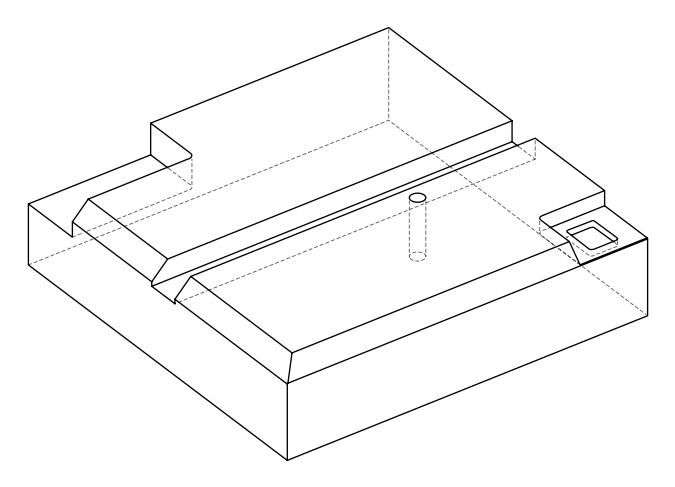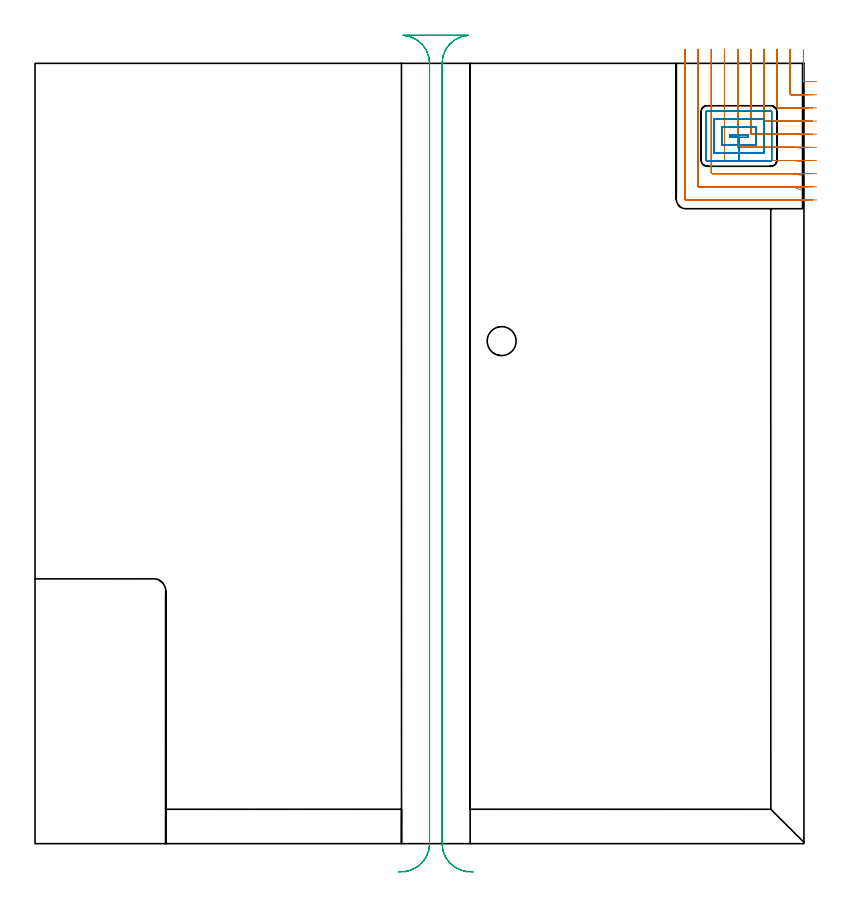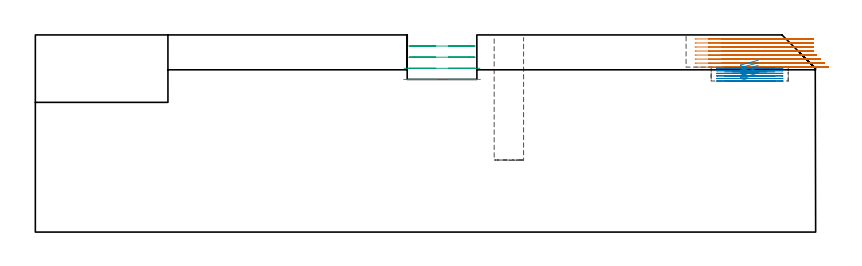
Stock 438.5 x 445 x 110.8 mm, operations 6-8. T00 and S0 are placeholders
(PLAN: 8 operations, 5 tool changes, 108.3 min)
(1 INDEXABLE_INSERT_DRILL_BLIND_HOLE_FROM_SOLID | STEP1POCKET | NXT0302_004 | 0.29 min | 15021 mm3)
(2 AREA_MILL | FG_CHAMFER_SURFACE | UGT0205_001 | 7.91 min | 28848 mm3)
(3 AREA_MILL_1 | FG_CHAMFER_SURFACE_1 | UGT0205_001 | 10.55 min | 38027 mm3)
(4 AREA_MILL_2 | FG_CHAMFER_SURFACE_2 | UGT0205_001 | 20.72 min | 73690 mm3)
(5 MILL_CORNER_NOTCH_RECTANGULAR | CORNER_NOTCH_RECTANGULAR | NXT0201_011 | Follow Part, ap 3, ae 75% | 40.8 min | 424436 mm3)
(6 MILL_CORNER_NOTCH_RECTANGULAR_1 | CORNER_NOTCH_RECTANGULAR_1 | NXT0201_013 | Follow Part, ap 2.5, ae 75% | 15.41 min | 97888 mm3)
(7 MILL_RECTANGULAR_POCKET | POCKET_RECTANGULAR_STRAIGHT | NXT0201_008 | Follow Part, ap 1.5, ae 75% | 4.32 min | 11576 mm3)
(8 MILL_RECTANGULAR_SLOT | SLOT_RECTANGULAR | UGT0201_004 | Follow Part, ap 8, ae 75% | 8.27 min | 431975 mm3)
(TOOL NXT0302_004 | Index. Insert Drill 16.5mm [880-D1650L20-05] | D16.5 PA176 FL83 Z2)
(TOOL UGT0205_001 | Chamfer Mill 20 x 3 x 45 deg. | D20 FL50 Z2)
(TOOL NXT0201_011 | ENDMILL 12mm [2P460-1200-NA 1630] | D12 FL38 Z6)
(TOOL NXT0201_013 | ENDMILL 10mm | D10 FL30 Z4)
(TOOL NXT0201_008 | ENDMILL 6mm [2P460-0600-NA 1630] | D6 FL26 Z6)
(TOOL UGT0201_004 | End Mill 32 mm | D32 FL53 Z6)
(OP 6 MILL_CORNER_NOTCH_RECTANGULAR_1)
G17 G21 G94 G90
T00 M6
G54
G17 G0 G90 X430.7 Y452.77 S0 M3
G43 Z120.8 H0
Z108.537
G94 G1 Y449.77 F250.
Y427.595 F500.
G3 X431.194 Y427.1 R0.5
G2 X434.2 Y427.018 R60.
G1 X437.196 Y426.862 F250.
G0 Z120.8
X423.2 Y453.
Z108.537
G1 Y450.
Y420.095 F500.
G3 X423.695 Y419.6 R0.5
G1 X431.068
G2 X434.2 Y419.507 R52.5
G1 X437.195 Y419.328 F250.
G0 Z120.8
X415.7 Y453.
Z108.537
G1 Y450.
Y412.596 F500.
G3 X416.196 Y412.1 R0.5
G1 X431.068
G2 X434.2 Y411.991 R45.
G1 X437.193 Y411.782 F250.
G0 Z120.8
X408.2 Y453.
Z108.537
G1 Y450.
Y405.096 F500.
G3 X408.696 Y404.6 R0.5
G1 X431.068
G2 X434.2 Y404.469 R37.5
G1 X437.189 Y404.218 F250.
G0 Z120.8
X400.7 Y453.
Z108.537
G1 Y450.
Y397.596 F500.
G3 X401.196 Y397.1 R0.5
G1 X431.068
G2 X434.2 Y396.936 R30.
G1 X437.184 Y396.623 F250.
G0 Z120.8
X393.2 Y453.
Z108.537
G1 Y450.
Y390.096 F500.
G3 X393.696 Y389.6 R0.5
G1 X431.068
G2 X434.2 Y389.381 R22.5
G1 X437.171 Y388.963 F250.
G0 Z120.8
X385.7 Y453.
Z108.537
G1 Y450.
Y382.596 F500.
G3 X386.196 Y382.1 R0.5
G1 X431.068
G2 X434.2 Y381.769 R15.
G1 X437.134 Y381.143 F250.
G0 Z120.8
X378.2 Y453.
Z108.537
G1 Y450.
Y375.096 F500.
G3 X378.696 Y374.6 R0.5
G1 X431.068
G2 X434.2 Y373.915 R7.5
G1 X436.926 Y372.662 F250.
G0 Z120.8
X370.7 Y453.
Z108.537
G1 Y450.
Y367.597 F500.
G3 X371.197 Y367.1 R0.5
G1 X431.068
X434.068 F250.
G0 Z120.8
X430.7 Y452.77
Z106.275
G1 Y449.77
Y427.595 F500.
G3 X431.195 Y427.1 R0.5
G1 X432.56
G2 X434.2 Y427.078 R60.
G1 X437.199 Y426.996 F250.
G0 Z120.8
X423.2 Y453.
Z106.275
G1 Y450.
Y420.095 F500.
G3 X423.695 Y419.6 R0.5
G1 X432.56
G2 X434.2 Y419.574 R52.5
G1 X437.198 Y419.481 F250.
G0 Z120.8
X415.7 Y453.
Z106.275
G1 Y450.
Y412.596 F500.
G3 X416.196 Y412.1 R0.5
G1 X432.56
G2 X434.2 Y412.07 R45.
G1 X437.198 Y411.961 F250.
G0 Z120.8
X408.2 Y453.
Z106.275
G1 Y450.
Y405.096 F500.
G3 X408.696 Y404.6 R0.5
G1 X432.56
G2 X434.2 Y404.564 R37.5
G1 X437.197 Y404.433 F250.
G0 Z120.8
X400.7 Y453.
Z106.275
G1 Y450.
Y397.596 F500.
G3 X401.196 Y397.1 R0.5
G1 X432.56
G2 X434.2 Y397.055 R30.
G1 X437.195 Y396.891 F250.
G0 Z120.8
X393.2 Y453.
Z106.275
G1 Y450.
Y390.096 F500.
G3 X393.696 Y389.6 R0.5
G1 X432.56
G2 X434.2 Y389.54 R22.5
G1 X437.192 Y389.321 F250.
G0 Z120.8
X385.7 Y453.
Z106.275
G1 Y450.
Y382.596 F500.
G3 X386.196 Y382.1 R0.5
G1 X432.56
G2 X434.2 Y382.01 R15.
G1 X437.182 Y381.682 F250.
G0 Z120.8
X378.2 Y453.
Z106.275
G1 Y450.
Y375.096 F500.
G3 X378.696 Y374.6 R0.5
G1 X432.56
G2 X434.2 Y374.419 R7.5
G1 X437.127 Y373.763 F250.
G0 Z120.8
X370.7 Y453.
Z106.275
G1 Y450.
Y367.597 F500.
G3 X371.197 Y367.1 R0.5
G1 X432.56
X435.56 F250.
G0 Z120.8
X430.7 Y452.77
Z104.012
G1 Y449.77
Y427.595 F500.
G3 X431.195 Y427.1 R0.5
G1 X433.807
G2 X434.2 Y427.099 R60.
G1 X437.2 Y427.079 F250.
G0 Z120.8
X423.2 Y453.
Z104.012
G1 Y450.
Y420.095 F500.
G3 X423.695 Y419.6 R0.5
G1 X433.807
G2 X434.2 Y419.599 R52.5
G1 X437.2 Y419.576 F250.
G0 Z120.8
X415.7 Y453.
Z104.012
G1 Y450.
Y412.596 F500.
G3 X416.196 Y412.1 R0.5
G1 X433.807
G2 X434.2 Y412.098 R45.
G1 X437.2 Y412.072 F250.
G0 Z120.8
X408.2 Y453.
Z104.012
G1 Y450.
Y405.096 F500.
G3 X408.696 Y404.6 R0.5
G1 X433.807
G2 X434.2 Y404.598 R37.5
G1 X437.2 Y404.566 F250.
G0 Z120.8
X400.7 Y453.
Z104.012
G1 Y450.
Y397.596 F500.
G3 X401.196 Y397.1 R0.5
G1 X433.807
G2 X434.2 Y397.097 R30.
G1 X437.2 Y397.058 F250.
G0 Z120.8
X393.2 Y453.
Z104.012
G1 Y450.
Y390.096 F500.
G3 X393.696 Y389.6 R0.5
G1 X433.807
G2 X434.2 Y389.597 R22.5
G1 X437.199 Y389.544 F250.
G0 Z120.8
X385.7 Y453.
Z104.012
G1 Y450.
Y382.596 F500.
G3 X386.196 Y382.1 R0.5
G1 X433.807
G2 X434.2 Y382.095 R15.
G1 X437.199 Y382.016 F250.
G0 Z120.8
X378.2 Y453.
Z104.012
G1 Y450.
Y375.096 F500.
G3 X378.696 Y374.6 R0.5
G1 X433.807
G2 X434.2 Y374.59 R7.5
G1 X437.196 Y374.432 F250.
G0 Z120.8
X370.7 Y453.
Z104.012
G1 Y450.
Y367.597 F500.
G3 X371.197 Y367.1 R0.5
G1 X433.807
X436.807 F250.
G0 Z120.8
X430.7 Y452.77
Z101.75
G1 Y449.77
Y427.595 F500.
G3 X431.195 Y427.1 R0.5
G1 X434.2
X437.2 F250.
G0 Z120.8
X423.2 Y453.
Z101.75
G1 Y450.
Y420.095 F500.
G3 X423.695 Y419.6 R0.5
G1 X434.2
X437.2 F250.
G0 Z120.8
X415.7 Y453.
Z101.75
G1 Y450.
Y412.596 F500.
G3 X416.196 Y412.1 R0.5
G1 X434.2
X437.2 F250.
G0 Z120.8
X408.2 Y453.
Z101.75
G1 Y450.
Y405.096 F500.
G3 X408.696 Y404.6 R0.5
G1 X434.2
X437.2 F250.
G0 Z120.8
X400.7 Y453.
Z101.75
G1 Y450.
Y397.596 F500.
G3 X401.196 Y397.1 R0.5
G1 X434.2
X437.2 F250.
G0 Z120.8
X393.2 Y453.
Z101.75
G1 Y450.
Y390.096 F500.
G3 X393.696 Y389.6 R0.5
G1 X434.2
X437.2 F250.
G0 Z120.8
X385.7 Y453.
Z101.75
G1 Y450.
Y382.596 F500.
G3 X386.196 Y382.1 R0.5
G1 X434.2
X437.2 F250.
G0 Z120.8
X378.2 Y453.
Z101.75
G1 Y450.
Y375.096 F500.
G3 X378.696 Y374.6 R0.5
G1 X434.2
X437.2 F250.
G0 Z120.8
X370.7 Y453.
Z101.75
G1 Y450.
Y367.597 F500.
G3 X371.197 Y367.1 R0.5
G1 X434.2
X437.2 F250.
G0 Z120.8
X430.7 Y453.
Z99.487
G1 Y450.
Y427.595 F500.
G3 X431.195 Y427.1 R0.5
G1 X435.912
X438.912 F250.
G0 Z120.8
X423.2 Y453.
Z99.487
G1 Y450.
Y420.095 F500.
G3 X423.695 Y419.6 R0.5
G1 X435.912
X438.912 F250.
G0 Z120.8
X415.7 Y453.
Z99.487
G1 Y450.
Y412.596 F500.
G3 X416.196 Y412.1 R0.5
G1 X435.912
X438.912 F250.
G0 Z120.8
X408.2 Y453.
Z99.487
G1 Y450.
Y405.096 F500.
G3 X408.696 Y404.6 R0.5
G1 X435.912
X438.912 F250.
G0 Z120.8
X400.7 Y453.
Z99.487
G1 Y450.
Y397.596 F500.
G3 X401.196 Y397.1 R0.5
G1 X435.912
X438.912 F250.
G0 Z120.8
X393.2 Y453.
Z99.487
G1 Y450.
Y390.096 F500.
G3 X393.696 Y389.6 R0.5
G1 X435.912
X438.912 F250.
G0 Z120.8
X385.7 Y453.
Z99.487
G1 Y450.
Y382.596 F500.
G3 X386.196 Y382.1 R0.5
G1 X435.912
X438.912 F250.
G0 Z120.8
X378.2 Y453.
Z99.487
G1 Y450.
Y375.096 F500.
G3 X378.696 Y374.6 R0.5
G1 X435.912
X438.912 F250.
G0 Z120.8
X370.7 Y453.
Z99.487
G1 Y450.
Y367.597 F500.
G3 X371.197 Y367.1 R0.5
G1 X435.912
X438.912 F250.
G0 Z120.8
X430.7 Y453.
Z97.225
G1 Y450.
Y427.595 F500.
G3 X431.195 Y427.1 R0.5
G1 X438.175
X441.175 F250.
G0 Z120.8
X423.2 Y453.
Z97.225
G1 Y450.
Y420.095 F500.
G3 X423.695 Y419.6 R0.5
G1 X438.175
X441.175 F250.
G0 Z120.8
X415.7 Y453.
Z97.225
G1 Y450.
Y412.596 F500.
G3 X416.196 Y412.1 R0.5
G1 X438.175
X441.175 F250.
G0 Z120.8
X408.2 Y453.
Z97.225
G1 Y450.
Y405.096 F500.
G3 X408.696 Y404.6 R0.5
G1 X438.175
X441.175 F250.
G0 Z120.8
X400.7 Y453.
Z97.225
G1 Y450.
Y397.596 F500.
G3 X401.196 Y397.1 R0.5
G1 X438.175
X441.175 F250.
G0 Z120.8
X393.2 Y453.
Z97.225
G1 Y450.
Y390.096 F500.
G3 X393.696 Y389.6 R0.5
G1 X438.175
X441.175 F250.
G0 Z120.8
X385.7 Y453.
Z97.225
G1 Y450.
Y382.596 F500.
G3 X386.196 Y382.1 R0.5
G1 X438.175
X441.175 F250.
G0 Z120.8
X378.2 Y453.
Z97.225
G1 Y450.
Y375.096 F500.
G3 X378.696 Y374.6 R0.5
G1 X438.175
X441.175 F250.
G0 Z120.8
X370.7 Y453.
Z97.225
G1 Y450.
Y367.597 F500.
G3 X371.197 Y367.1 R0.5
G1 X438.175
X441.175 F250.
G0 Z120.8
X438.2 Y452.167
Z94.962
G1 Y449.167
Y435.095 F500.
G3 X438.695 Y434.6 R0.5
G1 X440.437
X443.437 F250.
G0 Z120.8
X430.7 Y453.
Z94.962
G1 Y450.
Y427.595 F500.
G3 X431.195 Y427.1 R0.5
G1 X440.437
X443.437 F250.
G0 Z120.8
X423.2 Y453.
Z94.962
G1 Y450.
Y420.095 F500.
G3 X423.695 Y419.6 R0.5
G1 X440.437
X443.437 F250.
G0 Z120.8
X415.7 Y453.
Z94.962
G1 Y450.
Y412.596 F500.
G3 X416.196 Y412.1 R0.5
G1 X440.437
X443.437 F250.
G0 Z120.8
X408.2 Y453.
Z94.962
G1 Y450.
Y405.096 F500.
G3 X408.696 Y404.6 R0.5
G1 X440.437
X443.437 F250.
G0 Z120.8
X400.7 Y453.
Z94.962
G1 Y450.
Y397.596 F500.
G3 X401.196 Y397.1 R0.5
G1 X440.437
X443.437 F250.
G0 Z120.8
X393.2 Y453.
Z94.962
G1 Y450.
Y390.096 F500.
G3 X393.696 Y389.6 R0.5
G1 X440.437
X443.437 F250.
G0 Z120.8
X385.7 Y453.
Z94.962
G1 Y450.
Y382.596 F500.
G3 X386.196 Y382.1 R0.5
G1 X440.437
X443.437 F250.
G0 Z120.8
X378.2 Y453.
Z94.962
G1 Y450.
Y375.096 F500.
G3 X378.696 Y374.6 R0.5
G1 X440.437
X443.437 F250.
G0 Z120.8
X370.7 Y453.
Z94.962
G1 Y450.
Y367.597 F500.
G3 X371.197 Y367.1 R0.5
G1 X440.437
X443.437 F250.
G0 Z120.8
X438.2 Y452.975
Z92.7
G1 Y449.975
Y435.095 F500.
G3 X438.695 Y434.6 R0.5
G1 X442.699
X445.699 F250.
G0 Z120.8
X430.7 Y453.
Z92.7
G1 Y450.
Y427.595 F500.
G3 X431.195 Y427.1 R0.5
G1 X442.699
X445.699 F250.
G0 Z120.8
X423.2 Y453.
Z92.7
G1 Y450.
Y420.095 F500.
G3 X423.695 Y419.6 R0.5
G1 X442.699
X445.699 F250.
G0 Z120.8
X415.7 Y453.
Z92.7
G1 Y450.
Y412.596 F500.
G3 X416.196 Y412.1 R0.5
G1 X442.699
X445.699 F250.
G0 Z120.8
X408.2 Y453.
Z92.7
G1 Y450.
Y405.096 F500.
G3 X408.696 Y404.6 R0.5
G1 X442.699
X445.699 F250.
G0 Z120.8
X400.7 Y453.
Z92.7
G1 Y450.
Y397.596 F500.
G3 X401.196 Y397.1 R0.5
G1 X442.699
X445.699 F250.
G0 Z120.8
X393.2 Y453.
Z92.7
G1 Y450.
Y390.096 F500.
G3 X393.696 Y389.6 R0.5
G1 X442.699
X445.699 F250.
G0 Z120.8
X385.7 Y453.
Z92.7
G1 Y450.
Y382.596 F500.
G3 X386.196 Y382.1 R0.5
G1 X442.699
X445.699 F250.
G0 Z120.8
X378.2 Y453.
Z92.7
G1 Y450.
Y375.096 F500.
G3 X378.696 Y374.6 R0.5
G1 X442.699
X445.699 F250.
G0 Z120.8
X370.7 Y453.
Z92.7
G1 Y450.
Y367.597 F500.
G3 X371.197 Y367.1 R0.5
G1 X442.699
X445.699 F250.
G0 Z120.8
M5
M2
(OP 7 MILL_RECTANGULAR_POCKET)
G17 G21 G94 G90
T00 M6
G54
G17 G0 G90 X406.216 Y404.3 S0 M3
G43 Z120.8 H1
Z96.533
G94 G1 X396.3 Z93.876 F250.
Y402.8 Z93.474
X401.45 Z92.094
X406.6 F500.
Y404.3
X396.3
Y402.8
X401.45
Y398.3
X411.1
Y408.8
X391.8
Y398.3
X401.45
Y393.8
X415.6
Y413.3
X387.3
Y393.8
X401.45
Y389.3
X419.7
G3 X420.1 Y389.7 R0.4
G1 Y417.4
G3 X419.7 Y417.8 R0.4
G1 X383.2
G3 X382.8 Y417.4 R0.4
G1 Y389.7
G3 X383.2 Y389.3 R0.4
G1 X401.45
X402.45
G0 X406.216 Y404.3 Z95.094
G1 X396.3 Z92.437 F250.
Y402.8 Z92.035
X401.45 Z90.656
X406.6 F500.
Y404.3
X396.3
Y402.8
X401.45
Y398.3
X411.1
Y408.8
X391.8
Y398.3
X401.45
Y393.8
X415.6
Y413.3
X387.3
Y393.8
X401.45
Y389.3
X419.7
G3 X420.1 Y389.7 R0.4
G1 Y417.4
G3 X419.7 Y417.8 R0.4
G1 X383.2
G3 X382.8 Y417.4 R0.4
G1 Y389.7
G3 X383.2 Y389.3 R0.4
G1 X401.45
X402.45
G0 X406.216 Y404.3 Z93.656
G1 X396.3 Z90.999 F250.
Y402.8 Z90.597
X401.45 Z89.217
X406.6 F500.
Y404.3
X396.3
Y402.8
X401.45
Y398.3
X411.1
Y408.8
X391.8
Y398.3
X401.45
Y393.8
X415.6
Y413.3
X387.3
Y393.8
X401.45
Y389.3
X419.7
G3 X420.1 Y389.7 R0.4
G1 Y417.4
G3 X419.7 Y417.8 R0.4
G1 X383.2
G3 X382.8 Y417.4 R0.4
G1 Y389.7
G3 X383.2 Y389.3 R0.4
G1 X401.45
X402.45
G0 X406.216 Y404.3 Z92.217
G1 X396.3 Z89.56 F250.
Y402.8 Z89.158
X401.45 Z87.778
X406.6 F500.
Y404.3
X396.3
Y402.8
X401.45
Y398.3
X411.1
Y408.8
X391.8
Y398.3
X401.45
Y393.8
X415.6
Y413.3
X387.3
Y393.8
X401.45
Y389.3
X419.7
G3 X420.1 Y389.7 R0.4
G1 Y417.4
G3 X419.7 Y417.8 R0.4
G1 X383.2
G3 X382.8 Y417.4 R0.4
G1 Y389.7
G3 X383.2 Y389.3 R0.4
G1 X401.45
X402.45
G0 X406.216 Y404.3 Z90.778
G1 X396.3 Z88.121 F250.
Y402.8 Z87.719
X401.45 Z86.339
X406.6 F500.
Y404.3
X396.3
Y402.8
X401.45
Y398.3
X411.1
Y408.8
X391.8
Y398.3
X401.45
Y393.8
X415.6
Y413.3
X387.3
Y393.8
X401.45
Y389.3
X419.7
G3 X420.1 Y389.7 R0.4
G1 Y417.4
G3 X419.7 Y417.8 R0.4
G1 X383.2
G3 X382.8 Y417.4 R0.4
G1 Y389.7
G3 X383.2 Y389.3 R0.4
G1 X401.45
X402.45
G0 X406.216 Y404.3 Z89.339
G1 X396.3 Z86.682 F250.
Y402.8 Z86.28
X401.45 Z84.9
X406.6 F500.
Y404.3
X396.3
Y402.8
X401.45
Y398.3
X411.1
Y408.8
X391.8
Y398.3
X401.45
Y393.8
X415.6
Y413.3
X387.3
Y393.8
X401.45
Y389.3
X419.7
G3 X420.1 Y389.7 R0.4
G1 Y417.4
G3 X419.7 Y417.8 R0.4
G1 X383.2
G3 X382.8 Y417.4 R0.4
G1 Y389.7
G3 X383.2 Y389.3 R0.4
G1 X401.45
X402.45
G0 Z120.8
M5
M2
(OP 8 MILL_RECTANGULAR_SLOT)
G17 G21 G94 G90
T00 M6
G54
G17 G0 G90 X245.899 Y-16.129 S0 M3
G43 Z120.8 H0
Z104.55
G94 G1 X243.052 Y-15.183 F250.
G2 X232.1 Y0. R16. F500.
G1 Y445.
G2 X247.121 Y460.97 R16.
G1 Y461.
X209.979
Y460.97
G2 X225. Y445. R16.
G1 Y0.
G2 X214.048 Y-15.183 R16.
G1 X211.201 Y-16.129 F250.
G0 X246.689 Y-16.218 Z98.3
G1 X243.799 Y-15.411
G2 X232.1 Y0. R16. F500.
G1 Y445.
G2 X247.121 Y460.97 R16.
G1 Y461.
X209.979
Y460.97
G2 X225. Y445. R16.
G1 Y0.
G2 X213.288 Y-15.415 R16.
G1 X210.398 Y-16.219 F250.
G0 X249.861 Y-16.183 Z92.05
G1 X246.87 Y-15.953
G2 X232.1 Y0. R16. F500.
G1 Y445.
G2 X247.121 Y460.97 R16.
G1 Y461.
X209.979
Y460.97
G2 X225. Y445. R16.
G1 Y0.
G2 X210.231 Y-15.953 R16.
G1 X207.24 Y-16.183 F250.
G0 X250.115 Y-16.154 Z85.8
G1 X247.121 Y-15.97
G2 X232.1 Y0. R16. F500.
G1 Y445.
G2 X247.121 Y460.97 R16.
G1 Y461.
X209.979
Y460.97
G2 X225. Y445. R16.
G1 Y0.
G2 X209.979 Y-15.97 R16.
G1 X206.985 Y-16.154 F250.
G0 Z120.8
M5
M2
